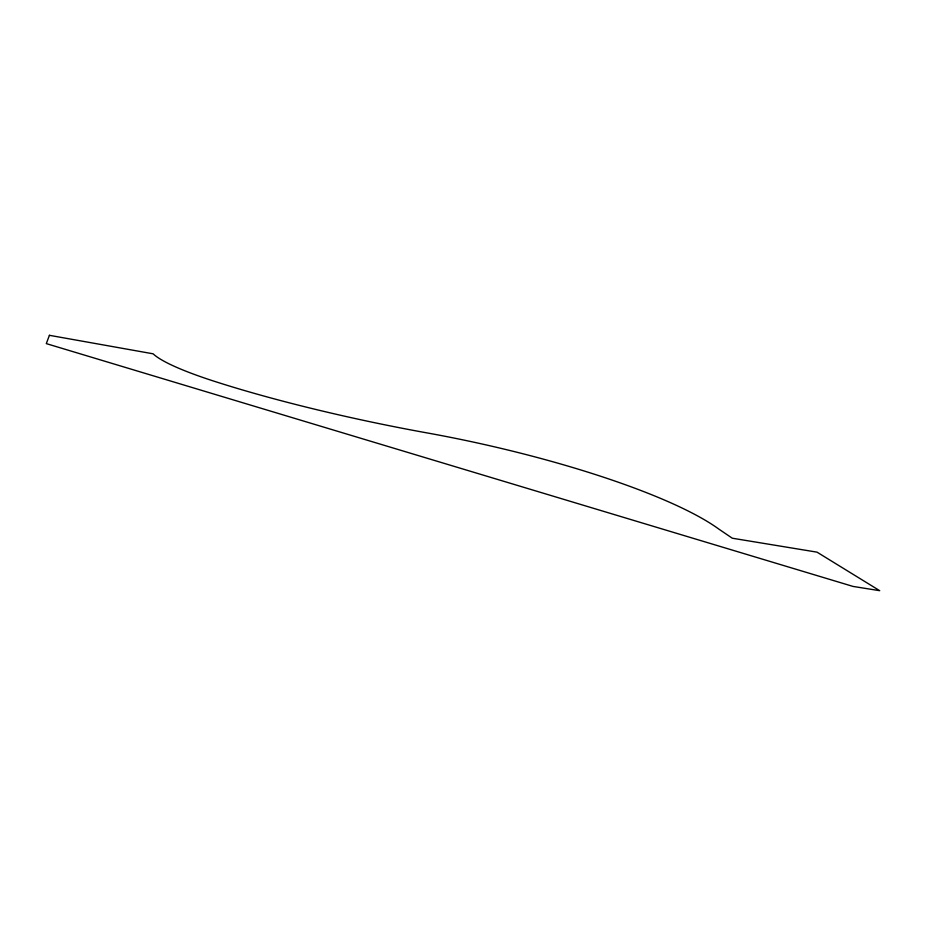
<?xml version="1.0" encoding="UTF-8"?>
<svg xmlns="http://www.w3.org/2000/svg" width="926" height="926" viewBox="0 0 926 926"><rect width="100%" height="100%" fill="white"/><g stroke="black" fill="none" stroke-linecap="round" stroke-linejoin="round"><path stroke-width="1.39" d="M49.425 335.316L46.3 343.615L853.031 586.424L879.7 590.684L817.021 552.151L732.292 538.214L718.865 529.116A272.649 53.176 12.6 0 0 429.259 433.31A268.274 36.427 11.8 0 1 212.158 380.586A184.633 26.206 11.5 0 1 153.114 353.813L49.425 335.316"/></g></svg>
